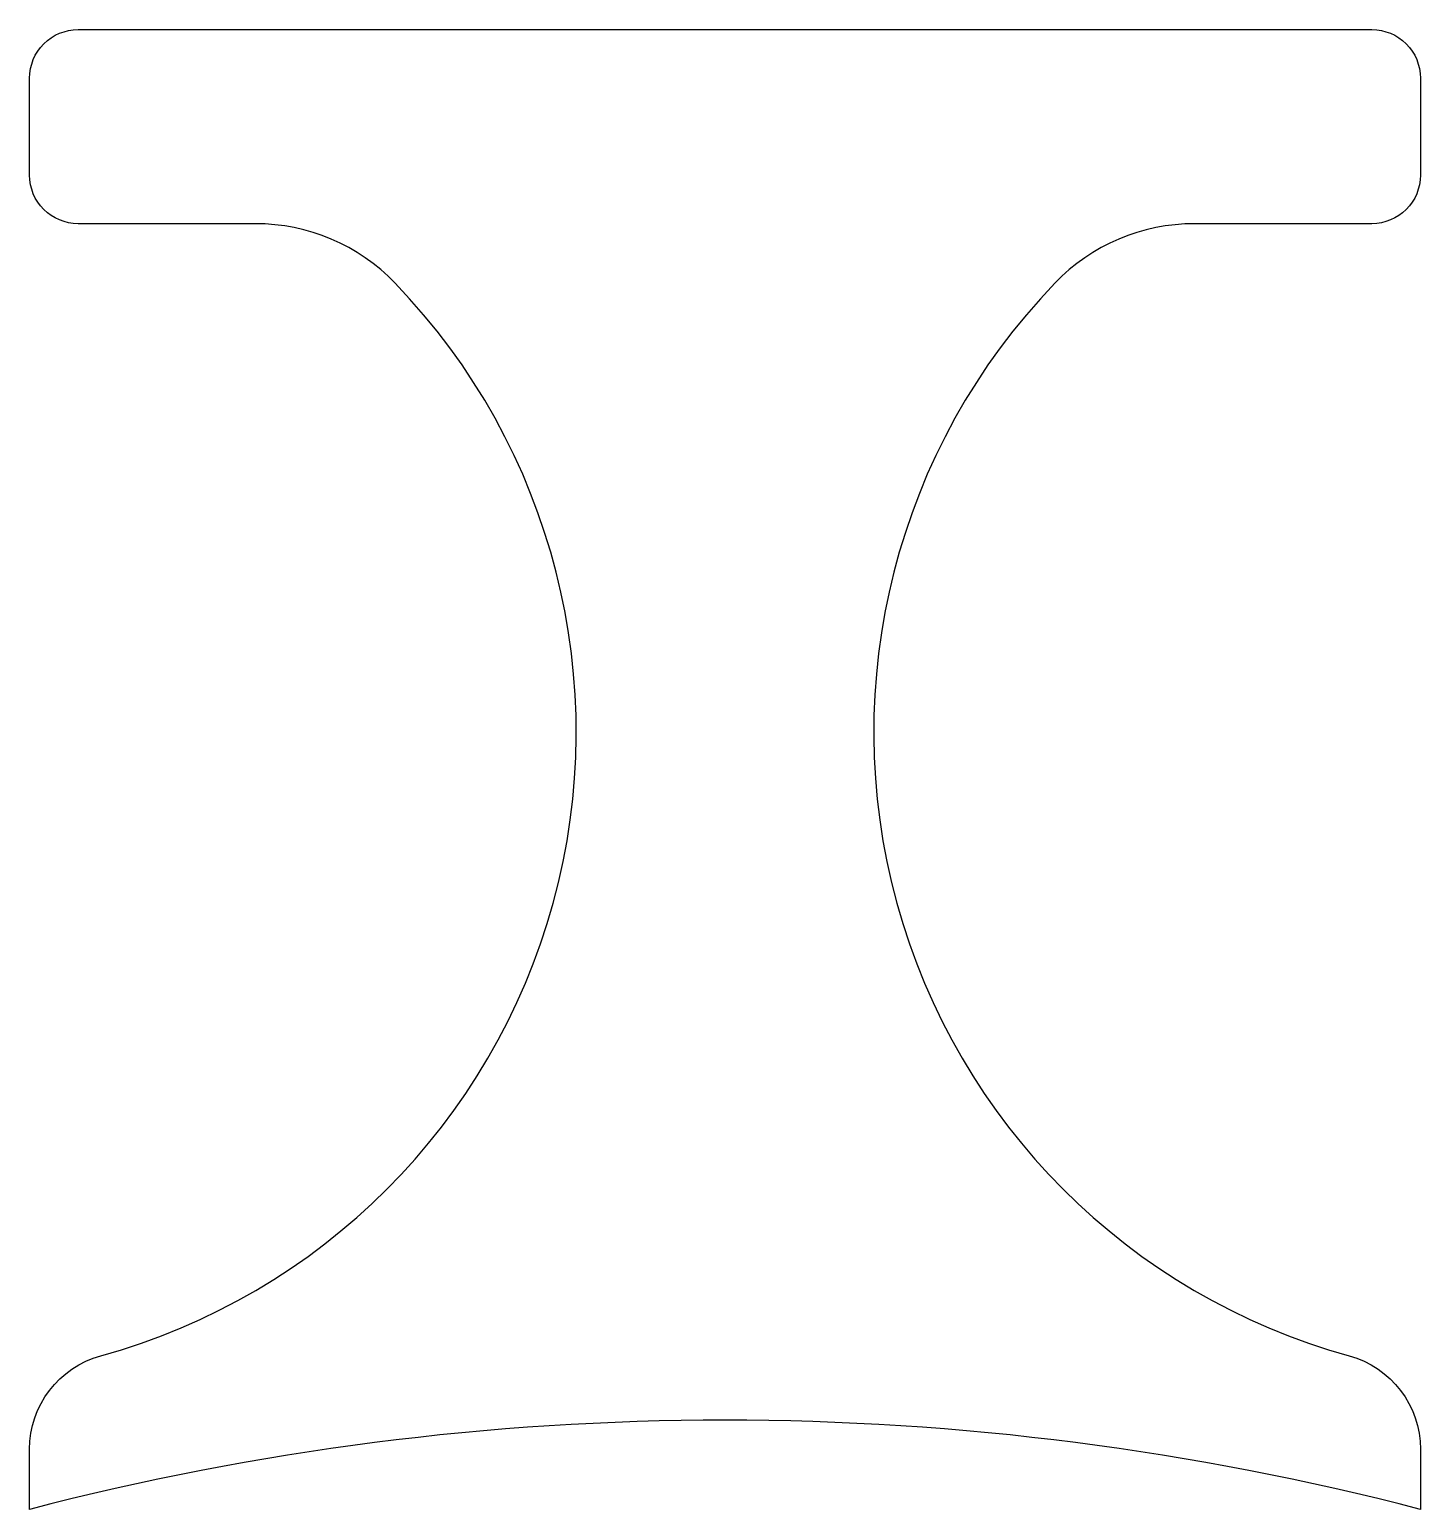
# Model space of a CAD drawing. Extents: x 251.5 to 273, y 238.4 to 261.3.
import ezdxf

# ---------------------------------------------------------------- set-up
doc = ezdxf.new("R2010")
doc.units = 0
doc.layers.add('ANA', color=220, linetype='CONTINUOUS')

msp = doc.modelspace()

# ---------------------------------------------------------------- linework, layer by layer
at = {"layer": 'ANA'}
msp.add_lwpolyline([(252.283, 258.31, -0.414214), (251.533, 259.06), (251.533, 260.56, -0.414214), (252.283, 261.31), (262.283, 261.31), (272.283, 261.31, -0.414214), (273.033, 260.56), (273.033, 259.06, -0.414214), (272.283, 258.31), (269.543, 258.31, 0.203694), (267.383, 257.392, 0.569043), (271.931, 240.81, -0.337607), (273.033, 239.364), (273.033, 238.434, 0.063863), (262.283, 239.813, 0.063863), (251.533, 238.434), (251.533, 239.364, -0.337607), (252.635, 240.81, 0.569043), (257.183, 257.392, 0.203694), (255.023, 258.31)], format="xyb", close=True, dxfattribs=at)

doc.saveas('drawing.dxf')
